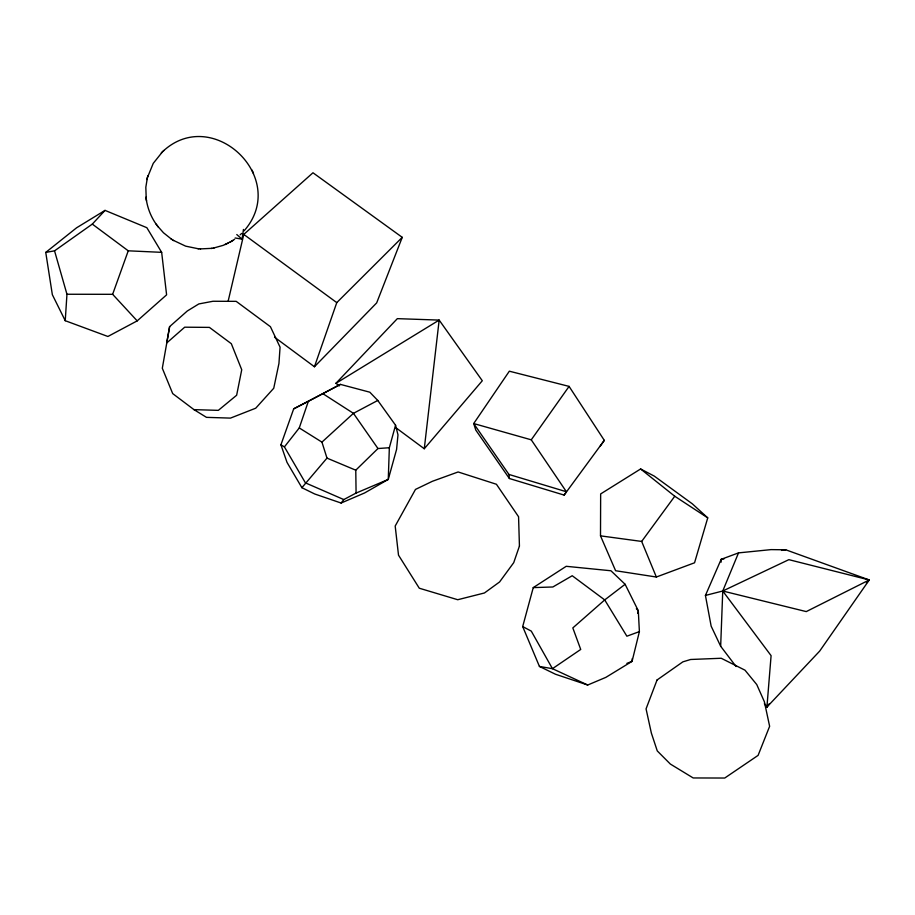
<?xml version="1.0" encoding="UTF-8"?>
<svg xmlns="http://www.w3.org/2000/svg" width="915" height="915" viewBox="0 0 915 915"><rect width="100%" height="100%" fill="white"/><g stroke="black" fill="none" stroke-linecap="round" stroke-linejoin="round"><path stroke-width="1.37" d="M600.503 535.858L600.652 493.928L640.614 468.972L654.271 476.109L692.335 503.833L707.741 517.867L694.554 562.782L656.352 577.022L615.601 570.731L600.503 535.858L641.667 541.428L656.352 577.022M721.123 562.165L721.157 559.328L738.519 552.889L771.059 549.618L785.745 549.789L869.25 579.961L819.691 651.08L766.919 707.078L764.357 703.704M395.554 425.223L389.344 447.732L388.269 479.414L364.628 492.945L341.101 503.033L314.703 493.986L301.893 487.695L287.013 462.372L280.916 444.816L293.692 408.845L340.437 384.392L369.82 392.203L377.769 400.45L395.554 425.223L397.979 434.865L396.584 449.391L388.269 479.414L356.084 493.071L343.788 499.567L341.101 503.033M736.083 666.532L720.665 646.253L722.747 591.01L738.519 552.889M65.24 320.707L66.955 294.253L54.545 250.847L92.301 224.106L105.042 210.393L146.858 227.698L161.658 252.346L166.599 294.847L137.193 320.879L107.89 336.48L65.24 320.707L52.349 294.687L45.75 252.403L76.563 227.812L105.042 210.393M632.276 658.537L632.071 661.351L605.867 677.363L587.716 685.015L555.485 674.241L539.438 666.44L522.694 626.569L533.251 587.613L566.225 566.305L610.946 570.766L625.117 584.285L638.304 610.763L639.391 631.613L632.071 661.351L626.878 663.364M765.42 704.699L766.919 707.078L771.093 655.655L722.747 591.01L705.431 595.436L711.149 626.146L720.665 646.253M395.589 427.499L424.274 448.75L439.166 320.09L397.339 318.649L335.942 383.305L339.385 385.856M235.155 237.98L242.063 239.17L243.447 229.448M166.782 342.919L169.618 326.632L187.278 311.009L198.818 303.94L212.989 301.264L236.173 301.344L270.428 326.701L280.07 347.174L278.938 363.484L273.745 388.246L255.72 408.204L230.477 418.109L206.481 417.354L193.969 409.634L172.695 393.599L162.31 368.253L166.782 342.919L184.693 327.193L209.409 327.387L231.323 343.697L241.732 369.751L236.642 395.246L218.33 410.355L193.969 409.634M166.93 341.718L169.618 326.632M147.361 177.807L145.828 187.255L146.228 198.875M637.755 613.37L638.304 610.763L636.36 608.715M228.144 301.195L243.779 234.412L312.976 172.775L402.245 237.34L376.671 302.899L314.44 366.755L274.546 337.2M147.441 177.533L153.251 163.362L162.481 151.81M146.926 179.546L147.875 175.794M343.788 499.567L305.416 482.857L284.416 446.897L299.262 427.934L308.344 401.342L340.437 384.392M314.44 366.755L336.777 302.625L402.245 237.34M137.193 320.879L112.637 294.31L128.249 250.813L161.658 252.346M705.431 595.436L721.157 559.328L723.971 558.916M509.381 478.511L508.946 474.45L473.696 423.553L475.789 430.084L509.381 478.511L564.132 495.084L566.408 491.744L531.26 439.818L473.696 423.553L509.335 371.193L569.084 386.393L604.3 440.355L600.149 446.257M766.919 707.078L769.343 703.612M531.26 439.818L569.084 386.393M301.893 487.695L326.987 458.118L321.943 442.128L299.262 427.934M641.667 541.428L674.755 496.25L707.741 517.867M564.132 495.084L604.3 440.355M244.133 230.786C290.455 177.796 211.193 103.098 161.315 152.919M424.274 448.75L482.297 380.743L439.166 320.09L335.942 383.305M866.368 583.061L869.25 579.961L788.867 559.66L722.747 591.01L806.264 611.597L869.25 579.961M356.084 493.071L355.775 470.184L377.964 448.533L389.344 447.732M162.813 151.513L163.945 150.426M240.13 234.846L241.64 233.428M321.943 442.128L353.442 413.34L377.769 400.45M625.117 584.285L604.712 599.92L572.824 627.919L580.716 649.444L552.454 668.682L539.438 666.44M231.735 241.125L234.617 239.273M213.264 248.125L223.191 245.357L231.072 241.514M229.962 242.189L232.89 240.439M293.692 408.845L308.344 401.342M225.124 244.557L226.199 244.065M226.989 243.687L228.121 243.161M639.391 631.613L626.878 636.2L604.712 599.92L572.218 575.741L552.854 586.984L533.251 587.613M45.75 252.403L54.545 250.847M200.191 248.914L211.96 248.342M211.216 248.468L214.087 247.976M781.524 550.418L785.745 549.789M66.955 294.253L112.637 294.31M172.912 240.142L185.676 246.158L198.361 248.777M198.097 248.766L200.534 248.937M508.946 474.45L566.408 491.744M326.987 458.118L355.775 470.184M587.716 685.015L552.454 668.682L531.283 631.121L522.694 626.569M280.916 444.816L284.416 446.897M322.915 393.702L353.442 413.34L377.964 448.533M157.449 225.925L163.476 232.765L171.78 239.398M171.059 238.929L173.576 240.565M243.779 234.412L336.777 302.625M92.301 224.106L128.249 250.813M640.614 468.972L674.755 496.25M236.779 234.549L242.063 239.17M145.988 197.137C147.086 207.27 150.883 217.118 156.98 225.296M156.133 224.164L158.261 227.011M251.991 170.064L252.632 171.528M252.803 171.928L253.466 173.427M146.286 199.253L146.526 200.968M519.434 546.061L513.727 562.656L499.567 581.974L484.435 592.977L457.729 599.725L419.287 588.219L398.505 555.153L395.188 526.034L415.479 489.422L432.338 481.313L458.118 471.968L496.422 484.264L518.565 516.746L519.434 546.061M657.05 679.982L646.059 708.873L651.354 733.052L657.267 750.918L670.329 764.036L693.181 777.956L724.737 778.036L758.089 755.39L769.629 726.304L764.368 701.702L756.751 684.557L744.993 670.18L721.214 658.262L690.653 659.486L682.865 661.854L657.05 679.982"/></g></svg>
